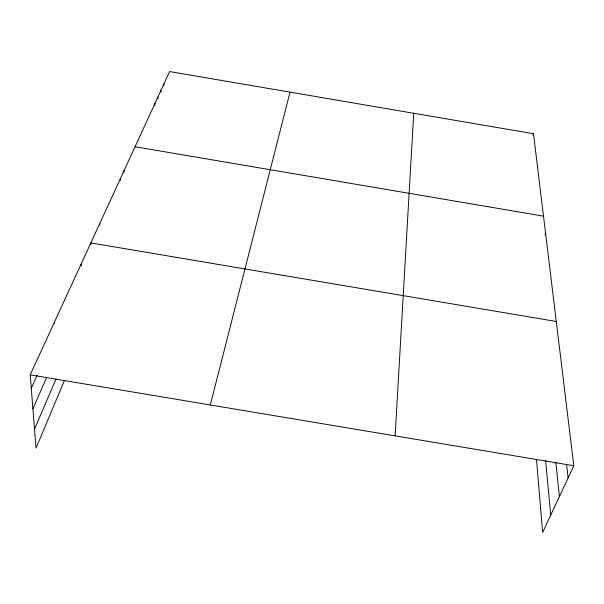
<?xml version="1.0" encoding="UTF-8"?>
<svg xmlns="http://www.w3.org/2000/svg" width="604" height="604" viewBox="0 0 604 604"><rect width="100%" height="100%" fill="white"/><g stroke="black" fill="none" stroke-linecap="round" stroke-linejoin="round"><path stroke-width="0.91" d="M120.287 180.641L120.294 178.859M124.099 172.329L124.114 170.555M154.843 105.421L154.896 103.601M157.901 98.739L157.961 96.927M160.906 92.193L160.966 90.396M163.843 85.783L163.903 83.994M395.129 435.877L413.74 113.273M210.313 404.967L290.018 92.14M532.962 135.409L533.498 133.726L169.618 71.574L30.2 374.85L36.029 448.115L64.371 380.588M544.997 235.001L545.586 233.34M34.519 429.112L55.93 379.252M32.895 408.757L46.734 377.341M31.265 388.206L37.146 375.197M533.498 133.726L573.8 465.752L542.656 532.426L536.473 459.531M556.284 321.479L90.849 242.921L90.887 244.763M30.2 374.85L573.8 465.752M135.062 146.742L543.502 216.149M566.605 464.604L568.122 477.9M555.846 462.475L559.387 496.601M545.586 460.218L550.735 515.129M54.481 322.038L54.571 323.804M81.155 264.008L81.208 265.866M99.781 223.488L99.803 225.307"/></g></svg>
